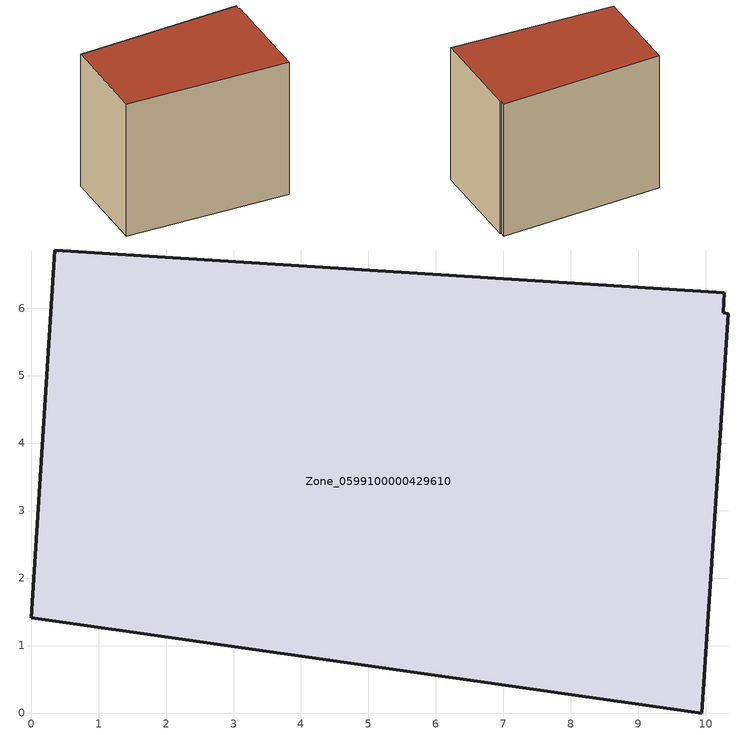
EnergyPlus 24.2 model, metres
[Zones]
Zone_0599100000429610
 floor ground (C_G): 0.35,6.86 10.28,6.22 10.26,5.93 10.33,5.92 9.94,0 0,1.41 z0
 wall outside (C_F): 0,1.41 9.94,0 10.33,5.92 10.26,5.93 10.28,6.22 0.35,6.86 0,1.41 z0:9.12
 roof outside (C_R): 10.28,6.22 0.35,6.86 0,1.41 9.94,0 10.33,5.92 10.26,5.93 z9.12
[BUILDING]
Pand.0599100000429610: North Axis=0; Terrain=City; Loads Convergence Tolerance Value=0.04; Temperature Convergence Tolerance Value=0.4; Solar Distribution=FullExterior; Maximum Number of Warmup Days=25; Minimum Number of Warmup Days=1
[Site:Location]
Rotterdam.The.Hague.AP_ZH_NLD Design_Conditions: Latitude=51.96; Longitude=4.45; Time Zone=1; Elevation=-4.5
[SITE:GROUNDTEMPERATURE:BUILDINGSURFACE]
18, 18, 18, 18, 18, 18, 18, 18, 18, 18, 18, 18
[MATERIAL] Thermal Absorptance=0.9; Solar Absorptance=0.7; Visible Absorptance=0.7
Name | Roughness | Thickness | Conductivity | Density | Specific Heat
G.TI.2006-2014 | MediumSmooth | 0.15 | 0.06 | 540 | 1210
F.TI.2006-2014 | Rough | 0.3 | 0.12 | 1920 | 840
R.TI.2006-2014 | MediumRough | 0.2 | 0.08 | 1500 | 1000
[CONSTRUCTION]
C_G: G.TI.2006-2014
C_F: F.TI.2006-2014
C_R: R.TI.2006-2014
[ZONE]
Zone_0599100000429610: Type=1; Multiplier=1; Ceiling Height=Autocalculate; Volume=Autocalculate; Floor Area=autocalculate; Part of Total Floor Area=Yes
[ZONEINFILTRATION:DESIGNFLOWRATE]
Infil_Zone_0599100000429610: Zone or ZoneList or Space or SpaceList=Zone_0599100000429610; Schedule=AlwaysOn; Design Flow Rate Calculation Method=Flow/Area; Flow Rate per Floor Area=0.0015; Constant Term Coefficient=1; Temperature Term Coefficient=0; Velocity Term Coefficient=0; Velocity Squared Term Coefficient=0
[HVACTEMPLATE:ZONE:IDEALLOADSAIRSYSTEM]
Zone_0599100000429610: Maximum Heating Supply Air Temperature=50; Minimum Cooling Supply Air Temperature=13; Maximum Heating Supply Air Humidity Ratio=0.0156; Minimum Cooling Supply Air Humidity Ratio=0.0077; Heating Limit=NoLimit; Cooling Limit=NoLimit; Dehumidification Control Type=ConstantSensibleHeatRatio; Cooling Sensible Heat Ratio=0.7; Dehumidification Setpoint=60; Humidification Control Type=None; Humidification Setpoint=30; Outdoor Air Method=None; Outdoor Air Flow Rate per Person=0.00944; Outdoor Air Flow Rate per Zone Floor Area=0; Outdoor Air Flow Rate per Zone=0; Demand Controlled Ventilation Type=None; Outdoor Air Economizer Type=NoEconomizer; Heat Recovery Type=None; Sensible Heat Recovery Effectiveness=0.7; Latent Heat Recovery Effectiveness=0.65
[ZONECONTROL:THERMOSTAT]
ThermostatControl_Zone_0599100000429610: Zone or ZoneList=Zone_0599100000429610; Control Type Schedule=DualSetpointControlType; Control 1=Thermostat_Zone_0599100000429610; Temperature Difference Between Cutout And Setpoint=0
[THERMOSTATSETPOINT:DUALSETPOINT]
Thermostat_Zone_0599100000429610: Heating Setpoint Temperature Schedule=HeatingSetpoint_Zone_0599100000429610; Cooling Setpoint Temperature Schedule=CoolingSetpoint_Zone_0599100000429610
[SCHEDULE:COMPACT]
HeatingSetpoint_Zone_0599100000429610: Through: 12/31, For: AllDays, Until: 24:00, 21
CoolingSetpoint_Zone_0599100000429610: Through: 12/31, For: AllDays, Until: 24:00, 24
DualSetpointControlType: Through: 12/31, For: AllDays, Until: 24:00, 4
AlwaysOn: Through: 12/31, For: AllDays, Until: 24:00, 1
